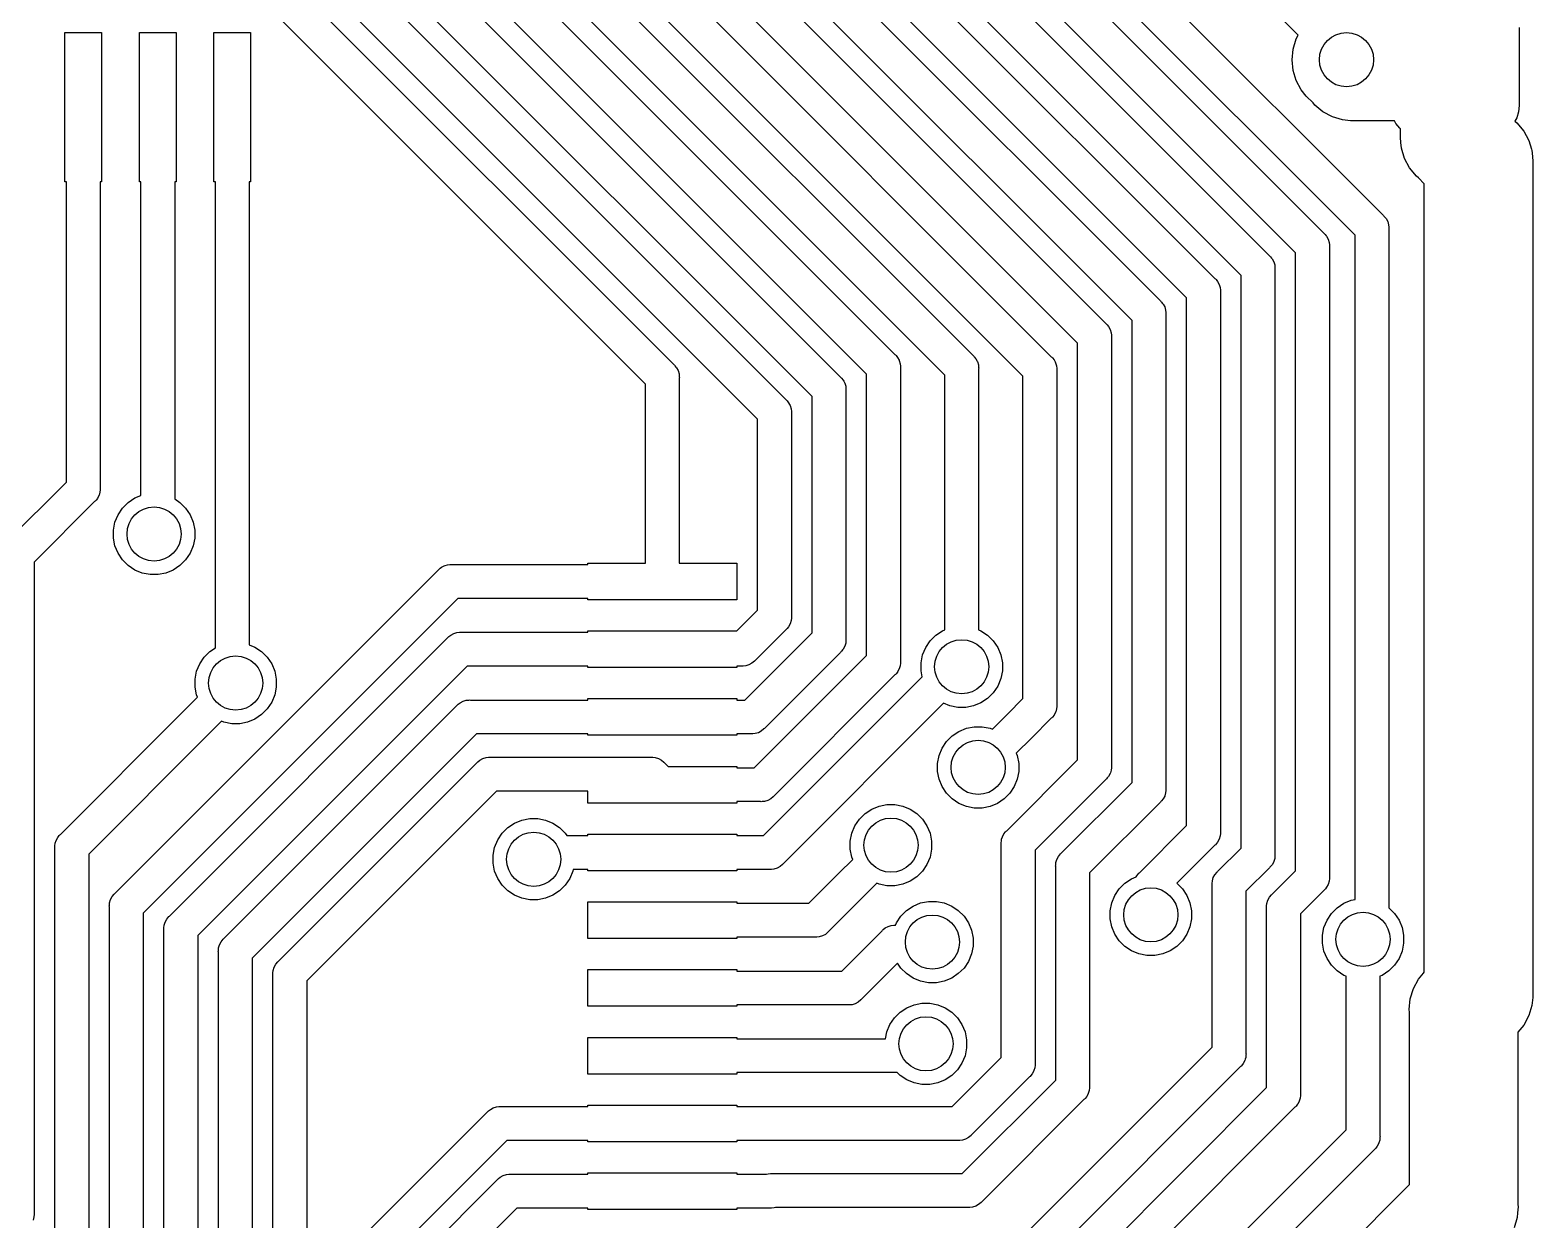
# Model space of a CAD drawing. Extents: x 3.61 to 7.55, y -5.8 to -3.38.
# Drawn here: x 6.0426 to 6.4794, y -4.4512 to -4.1056 of the extents above; entities that cross this region are included whole.
import ezdxf

# ---------------------------------------------------------------- set-up
doc = ezdxf.new("R2010")
doc.units = 0
doc.header["$MEASUREMENT"] = 0
doc.layers.add('BLACK', color=7, linetype='CONTINUOUS')

msp = doc.modelspace()

# ---------------------------------------------------------------- linework, layer by layer
at = {"layer": 'BLACK', "linetype": 'CONTINUOUS'}
for p, q in [((6.41114, -4.10707), (6.09807, -3.794)), ((5.91142, -3.81727), (6.29395, -4.1998)), ((5.93307, -3.81652), (6.31668, -4.20013)), ((5.95472, -3.81577), (6.33941, -4.20045)), ((5.89103, -3.81929), (6.27811, -4.20636)), ((6.33118, -4.20614), (5.94649, -3.82146)), ((5.87519, -3.82585), (6.26226, -4.21293)), ((6.26987, -4.21205), (5.8828, -3.82498)), ((6.28572, -4.20549), (5.90319, -3.82296)), ((6.30845, -4.20582), (5.92484, -3.82221)), ((5.85855, -3.83162), (6.22969, -4.20276)), ((6.25403, -4.21861), (5.86696, -3.83154)), ((6.22146, -4.20844), (5.85032, -3.83731)), ((6.30413, -4.02767), (6.43591, -4.15944)), ((6.28829, -4.03423), (6.41863, -4.16457)), ((6.42768, -4.16513), (6.2959, -4.03336)), ((6.4104, -4.17026), (6.28006, -4.03992)), ((6.27245, -4.04079), (6.40278, -4.17113)), ((6.2566, -4.04735), (6.38694, -4.17769)), ((6.39455, -4.17682), (6.26422, -4.04648)), ((6.37871, -4.18338), (6.24837, -4.05304)), ((6.22049, -4.05605), (6.35526, -4.19082)), ((6.24076, -4.05392), (6.3711, -4.18425)), ((6.34703, -4.1965), (6.20996, -4.05944)), ((6.36287, -4.18994), (6.23253, -4.05961)), ((6.47539, -4.10482), (6.47539, -4.12746)), ((6.05276, -4.14961), (6.05276, -4.1063)), ((6.05276, -4.1063), (6.06339, -4.1063)), ((6.06339, -4.1063), (6.06339, -4.14961)), ((6.07441, -4.14961), (6.07441, -4.1063)), ((6.07441, -4.1063), (6.08504, -4.1063)), ((6.08504, -4.1063), (6.08504, -4.14961)), ((6.09606, -4.14961), (6.09606, -4.1063)), ((6.09606, -4.1063), (6.10669, -4.1063)), ((6.10669, -4.1063), (6.10669, -4.14961)), ((6.40968, -4.11109), (6.41058, -4.10812)), ((6.41058, -4.10812), (6.41114, -4.10707)), ((6.40937, -4.11417), (6.40968, -4.11109)), ((6.40968, -4.11726), (6.40937, -4.11417)), ((6.41058, -4.12023), (6.40968, -4.11726)), ((6.41204, -4.12296), (6.41058, -4.12023)), ((6.41351, -4.12476), (6.41204, -4.12296)), ((6.41548, -4.12673), (6.41351, -4.12476)), ((6.41598, -4.12733), (6.41548, -4.12673)), ((6.41837, -4.1293), (6.41598, -4.12733)), ((6.47539, -4.12746), (6.47521, -4.12928)), ((6.42111, -4.13076), (6.41837, -4.1293)), ((6.42408, -4.13166), (6.42111, -4.13076)), ((6.42639, -4.13189), (6.42408, -4.13166)), ((6.42717, -4.13197), (6.42639, -4.13189)), ((6.42639, -4.13189), (6.42639, -4.13189)), ((6.42794, -4.13189), (6.42717, -4.13197)), ((6.43916, -4.13189), (6.42794, -4.13189)), ((6.43957, -4.13266), (6.43916, -4.13189)), ((6.47468, -4.13104), (6.47416, -4.13201)), ((6.47521, -4.12928), (6.47468, -4.13104)), ((6.44073, -4.13407), (6.43957, -4.13266)), ((6.44094, -4.13425), (6.44073, -4.13407)), ((6.44087, -4.13681), (6.44094, -4.13604)), ((6.44094, -4.13604), (6.44094, -4.13425)), ((6.47416, -4.13201), (6.47475, -4.13249)), ((6.47475, -4.13249), (6.47672, -4.13489)), ((6.47672, -4.13489), (6.47742, -4.1362)), ((6.47742, -4.1362), (6.47818, -4.13762)), ((6.44101, -4.13823), (6.44087, -4.13681)), ((6.44117, -4.1399), (6.44101, -4.13823)), ((6.44207, -4.14287), (6.44117, -4.1399)), ((6.47818, -4.13762), (6.47895, -4.14017)), ((6.47895, -4.14017), (6.47908, -4.14059)), ((6.47908, -4.14059), (6.47914, -4.1412)), ((6.44354, -4.1456), (6.44207, -4.14287)), ((6.47914, -4.1412), (6.47939, -4.14368)), ((6.47939, -4.14368), (6.47931, -4.14445)), ((6.47931, -4.14445), (6.47931, -4.38506)), ((6.4455, -4.148), (6.44354, -4.1456)), ((6.4461, -4.14849), (6.4455, -4.148)), ((6.44781, -4.1502), (6.4461, -4.14849)), ((6.05315, -4.14961), (6.05276, -4.14961)), ((6.05315, -4.23686), (6.05315, -4.14961)), ((6.06339, -4.14961), (6.06299, -4.14961)), ((6.06299, -4.14961), (6.06299, -4.23866)), ((6.0748, -4.14961), (6.07441, -4.14961)), ((6.0748, -4.24078), (6.0748, -4.14961)), ((6.08504, -4.14961), (6.08465, -4.14961)), ((6.08465, -4.14961), (6.08465, -4.24177)), ((6.09646, -4.14961), (6.09606, -4.14961)), ((6.09646, -4.28502), (6.09646, -4.14961)), ((6.10669, -4.14961), (6.1063, -4.14961)), ((6.1063, -4.14961), (6.1063, -4.28412)), ((6.44781, -4.37926), (6.44781, -4.1502)), ((6.43591, -4.15944), (6.43609, -4.15959)), ((6.43609, -4.15959), (6.43625, -4.15978)), ((6.43625, -4.15978), (6.43625, -4.15978)), ((6.43625, -4.15978), (6.43651, -4.1601)), ((6.43651, -4.1601), (6.43671, -4.16034)), ((6.43671, -4.16034), (6.43717, -4.1612)), ((6.43717, -4.1612), (6.43745, -4.16213)), ((6.43745, -4.16213), (6.43752, -4.16285)), ((6.41863, -4.16457), (6.41882, -4.16472)), ((6.41882, -4.16472), (6.41897, -4.16491)), ((6.41897, -4.16491), (6.41897, -4.16491)), ((6.41897, -4.16491), (6.41932, -4.16533)), ((6.41932, -4.16533), (6.41943, -4.16547)), ((6.41943, -4.16547), (6.41989, -4.16632)), ((6.41989, -4.16632), (6.42017, -4.16725)), ((6.42768, -4.35814), (6.42768, -4.16513)), ((6.43752, -4.16285), (6.43752, -4.16285)), ((6.43752, -4.16285), (6.43754, -4.16309)), ((6.43754, -4.16309), (6.43752, -4.16333)), ((6.43752, -4.16333), (6.43752, -4.36054)), ((6.40278, -4.17113), (6.40297, -4.17128)), ((6.40297, -4.17128), (6.40313, -4.17147)), ((6.4104, -4.34982), (6.4104, -4.17026)), ((6.42017, -4.16725), (6.42024, -4.16798)), ((6.42024, -4.16798), (6.42024, -4.16798)), ((6.42024, -4.16798), (6.42026, -4.16822)), ((6.42026, -4.16822), (6.42024, -4.16846)), ((6.42024, -4.16846), (6.42024, -4.35162)), ((6.40313, -4.17147), (6.40313, -4.17147)), ((6.40313, -4.17147), (6.40345, -4.17187)), ((6.40345, -4.17187), (6.40359, -4.17203)), ((6.40359, -4.17203), (6.40404, -4.17289)), ((6.40404, -4.17289), (6.40433, -4.17381)), ((6.40433, -4.17381), (6.4044, -4.17454)), ((6.4044, -4.17454), (6.4044, -4.17454)), ((6.4044, -4.17454), (6.40442, -4.17478)), ((6.40442, -4.17478), (6.4044, -4.17502)), ((6.4044, -4.17502), (6.4044, -4.34506)), ((6.38694, -4.17769), (6.38713, -4.17784)), ((6.38713, -4.17784), (6.38728, -4.17803)), ((6.38728, -4.17803), (6.38728, -4.17803)), ((6.38728, -4.17803), (6.38748, -4.17828)), ((6.38748, -4.17828), (6.38774, -4.17859)), ((6.38774, -4.17859), (6.3882, -4.17945)), ((6.3882, -4.17945), (6.38848, -4.18038)), ((6.39455, -4.34326), (6.39455, -4.17682)), ((6.3711, -4.18425), (6.37129, -4.18441)), ((6.37871, -4.3367), (6.37871, -4.18338)), ((6.38848, -4.18038), (6.38855, -4.1811)), ((6.38855, -4.1811), (6.38855, -4.1811)), ((6.38855, -4.1811), (6.38858, -4.18134)), ((6.38858, -4.18134), (6.38855, -4.18158)), ((6.38855, -4.18158), (6.38855, -4.3385)), ((6.37129, -4.18441), (6.37144, -4.18459)), ((6.37144, -4.18459), (6.37144, -4.18459)), ((6.37144, -4.18459), (6.37166, -4.18487)), ((6.37166, -4.18487), (6.3719, -4.18516)), ((6.3719, -4.18516), (6.37236, -4.18601)), ((6.37236, -4.18601), (6.37264, -4.18694)), ((6.37264, -4.18694), (6.37271, -4.18766)), ((6.37271, -4.18766), (6.37271, -4.18766)), ((6.37271, -4.18766), (6.37273, -4.1879)), ((6.37273, -4.1879), (6.37271, -4.18815)), ((6.37271, -4.18815), (6.37271, -4.32596)), ((6.35526, -4.19082), (6.35544, -4.19097)), ((6.35544, -4.19097), (6.3556, -4.19116)), ((6.3556, -4.19116), (6.35606, -4.19172)), ((6.35606, -4.19172), (6.3565, -4.19254)), ((6.3565, -4.19254), (6.35652, -4.19257)), ((6.35652, -4.19257), (6.3568, -4.1935)), ((6.36287, -4.32416), (6.36287, -4.18994)), ((6.34703, -4.3176), (6.34703, -4.1965)), ((6.3568, -4.1935), (6.35687, -4.19422)), ((6.35687, -4.19422), (6.35687, -4.19423)), ((6.35687, -4.19423), (6.35689, -4.19447)), ((6.35689, -4.19447), (6.35687, -4.19471)), ((6.35687, -4.19471), (6.35687, -4.31939)), ((6.29395, -4.1998), (6.29414, -4.19995)), ((6.29414, -4.19995), (6.29429, -4.20014)), ((6.29429, -4.20014), (6.29429, -4.20014)), ((6.29429, -4.20014), (6.29475, -4.2007)), ((6.29475, -4.2007), (6.29515, -4.20145)), ((6.29515, -4.20145), (6.29521, -4.20156)), ((6.29521, -4.20156), (6.29549, -4.20249)), ((6.31668, -4.20013), (6.31687, -4.20028)), ((6.31687, -4.20028), (6.31702, -4.20047)), ((6.31702, -4.20047), (6.31748, -4.20103)), ((6.31748, -4.20103), (6.31789, -4.20178)), ((6.31789, -4.20178), (6.31794, -4.20189)), ((6.33941, -4.20045), (6.3396, -4.20061)), ((6.3396, -4.20061), (6.33975, -4.2008)), ((6.33975, -4.2008), (6.34022, -4.20136)), ((6.34022, -4.20136), (6.34051, -4.20192)), ((6.22969, -4.20276), (6.22987, -4.20291)), ((6.22987, -4.20291), (6.23003, -4.2031)), ((6.23003, -4.2031), (6.23003, -4.2031)), ((6.23003, -4.2031), (6.23032, -4.20345)), ((6.23032, -4.20345), (6.23049, -4.20366)), ((6.23049, -4.20366), (6.23095, -4.20451)), ((6.23095, -4.20451), (6.23123, -4.20544)), ((6.23123, -4.20544), (6.2313, -4.20616)), ((6.2313, -4.20616), (6.2313, -4.20617)), ((6.2313, -4.20617), (6.23132, -4.20641)), ((6.28572, -4.28723), (6.28572, -4.20549)), ((6.29549, -4.20249), (6.29556, -4.20321)), ((6.29556, -4.20321), (6.29556, -4.20321)), ((6.29556, -4.20321), (6.29558, -4.20345)), ((6.29558, -4.20345), (6.29556, -4.20369)), ((6.29556, -4.20369), (6.29556, -4.28903)), ((6.30845, -4.2736), (6.30845, -4.20582)), ((6.31794, -4.20189), (6.31822, -4.20281)), ((6.31822, -4.20281), (6.31829, -4.20354)), ((6.31829, -4.20354), (6.31829, -4.20354)), ((6.31829, -4.20354), (6.31832, -4.20378)), ((6.31832, -4.20378), (6.31829, -4.20402)), ((6.31829, -4.20402), (6.31829, -4.2798)), ((6.33118, -4.2998), (6.33118, -4.20614)), ((6.34051, -4.20192), (6.34067, -4.20221)), ((6.34067, -4.20221), (6.34095, -4.20314)), ((6.34095, -4.20314), (6.34103, -4.20386)), ((6.34103, -4.20386), (6.34103, -4.20386)), ((6.34103, -4.20386), (6.34105, -4.20411)), ((6.34105, -4.20411), (6.34103, -4.20435)), ((6.34103, -4.20435), (6.34103, -4.30159)), ((6.22146, -4.26043), (6.22146, -4.20844)), ((6.23132, -4.20641), (6.2313, -4.20665)), ((6.2313, -4.20665), (6.2313, -4.26043)), ((6.27811, -4.20636), (6.27829, -4.20652)), ((6.27829, -4.20652), (6.27845, -4.2067)), ((6.27845, -4.2067), (6.27845, -4.2067)), ((6.27845, -4.2067), (6.27891, -4.20727)), ((6.27891, -4.20727), (6.27907, -4.20756)), ((6.27907, -4.20756), (6.27936, -4.20812)), ((6.27936, -4.20812), (6.27965, -4.20905)), ((6.27965, -4.20905), (6.27972, -4.20977)), ((6.27972, -4.20977), (6.27972, -4.20977)), ((6.27972, -4.20977), (6.27974, -4.21001)), ((6.27974, -4.21001), (6.27972, -4.21025)), ((6.27972, -4.21025), (6.27972, -4.28246)), ((6.26226, -4.21293), (6.26245, -4.21308)), ((6.26245, -4.21308), (6.2626, -4.21327)), ((6.2626, -4.21327), (6.2626, -4.21327)), ((6.2626, -4.21327), (6.26306, -4.21383)), ((6.26306, -4.21383), (6.26335, -4.21436)), ((6.26335, -4.21436), (6.26352, -4.21468)), ((6.26352, -4.21468), (6.2638, -4.21561)), ((6.26987, -4.28067), (6.26987, -4.21205)), ((6.25403, -4.2741), (6.25403, -4.21861)), ((6.2638, -4.21561), (6.26387, -4.21633)), ((6.26387, -4.21633), (6.26387, -4.21633)), ((6.26387, -4.21633), (6.2639, -4.21658)), ((6.2639, -4.21658), (6.26387, -4.21682)), ((6.26387, -4.21682), (6.26387, -4.2759)), ((6.03559, -4.25442), (6.05315, -4.23686)), ((6.06264, -4.24079), (6.06218, -4.24165)), ((6.06268, -4.24065), (6.06264, -4.24079)), ((6.06292, -4.23986), (6.06268, -4.24065)), ((6.06299, -4.23914), (6.06292, -4.23986)), ((6.06299, -4.23866), (6.06302, -4.2389)), ((6.06302, -4.2389), (6.06299, -4.23914)), ((6.06299, -4.23914), (6.06299, -4.23914)), ((6.07305, -4.2415), (6.0748, -4.24078)), ((6.06138, -4.24255), (6.04382, -4.26011)), ((6.06157, -4.2424), (6.06138, -4.24255)), ((6.06181, -4.2421), (6.06157, -4.2424)), ((6.06218, -4.24165), (6.06181, -4.2421)), ((6.06818, -4.24637), (6.06947, -4.24444)), ((6.06947, -4.24444), (6.07112, -4.24279)), ((6.07112, -4.24279), (6.07305, -4.2415)), ((6.08465, -4.24177), (6.08617, -4.24279)), ((6.08617, -4.24279), (6.08782, -4.24444)), ((6.08782, -4.24444), (6.08911, -4.24637)), ((6.06683, -4.25081), (6.06729, -4.24852)), ((6.06729, -4.24852), (6.06818, -4.24637)), ((6.08911, -4.24637), (6.09, -4.24852)), ((6.09, -4.24852), (6.09046, -4.25081)), ((6.06683, -4.25313), (6.06683, -4.25081)), ((6.06729, -4.25541), (6.06683, -4.25313)), ((6.09046, -4.25313), (6.09, -4.25541)), ((6.09046, -4.25081), (6.09046, -4.25313)), ((6.06818, -4.25756), (6.06729, -4.25541)), ((6.06947, -4.2595), (6.06818, -4.25756)), ((6.08911, -4.25756), (6.08782, -4.2595)), ((6.09, -4.25541), (6.08911, -4.25756)), ((6.04382, -4.26011), (6.04382, -4.44919)), ((6.06727, -4.3564), (6.16124, -4.26244)), ((6.07112, -4.26114), (6.06947, -4.2595)), ((6.07305, -4.26244), (6.07112, -4.26114)), ((6.0752, -4.26333), (6.07305, -4.26244)), ((6.08424, -4.26244), (6.08209, -4.26333)), ((6.08617, -4.26114), (6.08424, -4.26244)), ((6.08782, -4.2595), (6.08617, -4.26114)), ((6.16124, -4.26244), (6.16139, -4.26225)), ((6.16139, -4.26225), (6.16183, -4.26189)), ((6.16183, -4.26189), (6.16214, -4.26164)), ((6.16214, -4.26164), (6.163, -4.26118)), ((6.163, -4.26118), (6.16321, -4.26111)), ((6.16321, -4.26111), (6.16392, -4.2609)), ((6.16392, -4.2609), (6.16465, -4.26083)), ((6.16465, -4.26083), (6.16489, -4.2608)), ((6.16465, -4.26083), (6.16465, -4.26083)), ((6.16489, -4.2608), (6.16513, -4.26083)), ((6.16513, -4.26083), (6.20472, -4.26083)), ((6.20472, -4.26083), (6.20472, -4.26043)), ((6.20472, -4.26043), (6.22146, -4.26043)), ((6.2313, -4.26043), (6.24803, -4.26043)), ((6.24803, -4.26043), (6.24803, -4.27106)), ((6.07748, -4.26378), (6.0752, -4.26333)), ((6.07981, -4.26378), (6.07748, -4.26378)), ((6.08209, -4.26333), (6.07981, -4.26378)), ((6.16693, -4.27067), (6.0755, -4.36209)), ((6.20472, -4.27067), (6.16693, -4.27067)), ((6.20472, -4.27106), (6.20472, -4.27067)), ((6.24803, -4.27106), (6.20472, -4.27106)), ((6.24802, -4.28012), (6.25403, -4.2741)), ((6.26387, -4.2759), (6.2639, -4.27614)), ((6.30845, -4.2798), (6.30845, -4.2736)), ((6.30845, -4.2736), (6.30845, -4.2736)), ((6.16737, -4.28051), (6.16761, -4.28049)), ((6.16761, -4.28049), (6.16785, -4.28051)), ((6.20472, -4.28051), (6.20472, -4.28012)), ((6.20472, -4.28012), (6.24802, -4.28012)), ((6.26226, -4.27979), (6.25331, -4.28874)), ((6.26245, -4.27964), (6.26226, -4.27979)), ((6.2626, -4.27945), (6.26245, -4.27964)), ((6.26306, -4.27889), (6.2626, -4.27945)), ((6.2626, -4.27945), (6.2626, -4.27945)), ((6.26352, -4.27804), (6.26306, -4.27889)), ((6.26306, -4.27889), (6.26306, -4.27889)), ((6.2638, -4.27711), (6.26352, -4.27804)), ((6.26387, -4.27638), (6.2638, -4.27711)), ((6.2639, -4.27614), (6.26387, -4.27638)), ((6.26387, -4.27638), (6.26387, -4.27638)), ((6.30584, -4.28137), (6.30778, -4.28008)), ((6.30778, -4.28008), (6.30845, -4.2798)), ((6.31829, -4.2798), (6.31897, -4.28008)), ((6.31897, -4.28008), (6.3209, -4.28137)), ((6.08312, -4.36297), (6.16396, -4.28212)), ((6.1063, -4.28412), (6.10796, -4.28481)), ((6.10796, -4.28481), (6.10989, -4.2861)), ((6.16396, -4.28212), (6.16411, -4.28194)), ((6.16411, -4.28194), (6.16435, -4.28174)), ((6.16435, -4.28174), (6.16486, -4.28132)), ((6.16486, -4.28132), (6.16572, -4.28086)), ((6.16572, -4.28086), (6.16664, -4.28058)), ((6.16664, -4.28058), (6.16737, -4.28051)), ((6.16737, -4.28051), (6.16737, -4.28051)), ((6.16785, -4.28051), (6.20472, -4.28051)), ((6.25034, -4.3002), (6.26987, -4.28067)), ((6.27936, -4.2846), (6.27891, -4.28545)), ((6.27965, -4.28367), (6.27936, -4.2846)), ((6.27972, -4.28295), (6.27965, -4.28367)), ((6.27972, -4.28246), (6.27974, -4.28271)), ((6.27974, -4.28271), (6.27972, -4.28295)), ((6.27972, -4.28295), (6.27972, -4.28295)), ((6.3029, -4.28495), (6.3042, -4.28302)), ((6.3042, -4.28302), (6.30584, -4.28137)), ((6.3209, -4.28137), (6.32255, -4.28302)), ((6.32255, -4.28302), (6.32384, -4.28495)), ((6.0919, -4.28968), (6.09319, -4.28775)), ((6.09319, -4.28775), (6.09483, -4.2861)), ((6.09483, -4.2861), (6.09646, -4.28502)), ((6.10989, -4.2861), (6.11154, -4.28775)), ((6.11154, -4.28775), (6.11283, -4.28968)), ((6.25316, -4.28893), (6.25241, -4.28954)), ((6.25306, -4.31988), (6.28572, -4.28723)), ((6.25331, -4.28874), (6.25316, -4.28893)), ((6.27811, -4.28636), (6.25603, -4.30843)), ((6.27829, -4.2862), (6.27811, -4.28636)), ((6.27845, -4.28601), (6.27829, -4.2862)), ((6.27883, -4.28555), (6.27845, -4.28601)), ((6.27845, -4.28601), (6.27845, -4.28601)), ((6.27891, -4.28545), (6.27883, -4.28555)), ((6.29556, -4.28903), (6.29558, -4.28927)), ((6.30156, -4.28938), (6.30201, -4.2871)), ((6.30201, -4.2871), (6.3029, -4.28495)), ((6.32384, -4.28495), (6.32473, -4.2871)), ((6.32473, -4.2871), (6.32518, -4.28938)), ((6.09055, -4.29411), (6.091, -4.29183)), ((6.091, -4.29183), (6.0919, -4.28968)), ((6.16965, -4.29035), (6.09135, -4.36866)), ((6.11283, -4.28968), (6.11372, -4.29183)), ((6.11372, -4.29183), (6.11417, -4.29411)), ((6.20472, -4.29035), (6.16965, -4.29035)), ((6.20472, -4.29075), (6.20472, -4.29035)), ((6.24803, -4.29075), (6.20472, -4.29075)), ((6.24942, -4.29035), (6.24803, -4.29035)), ((6.24803, -4.29035), (6.24803, -4.29075)), ((6.24966, -4.29038), (6.24942, -4.29035)), ((6.2499, -4.29035), (6.24966, -4.29038)), ((6.25063, -4.29028), (6.2499, -4.29035)), ((6.2499, -4.29035), (6.2499, -4.29035)), ((6.25155, -4.29), (6.25063, -4.29028)), ((6.25241, -4.28954), (6.25155, -4.29)), ((6.25578, -4.33957), (6.30191, -4.29345)), ((6.29395, -4.29292), (6.25875, -4.32811)), ((6.29414, -4.29276), (6.29395, -4.29292)), ((6.29429, -4.29258), (6.29414, -4.29276)), ((6.29469, -4.29209), (6.29429, -4.29258)), ((6.29429, -4.29258), (6.29429, -4.29258)), ((6.29475, -4.29201), (6.29469, -4.29209)), ((6.29521, -4.29116), (6.29475, -4.29201)), ((6.29549, -4.29023), (6.29521, -4.29116)), ((6.29556, -4.28951), (6.29549, -4.29023)), ((6.29558, -4.28927), (6.29556, -4.28951)), ((6.29556, -4.28951), (6.29556, -4.28951)), ((6.30156, -4.29171), (6.30156, -4.28938)), ((6.30191, -4.29345), (6.30156, -4.29171)), ((6.32518, -4.29171), (6.32473, -4.29399)), ((6.32518, -4.28938), (6.32518, -4.29171)), ((6.09055, -4.29644), (6.09055, -4.29411)), ((6.091, -4.29872), (6.09055, -4.29644)), ((6.11417, -4.29644), (6.11372, -4.29872)), ((6.11417, -4.29411), (6.11417, -4.29644)), ((6.32384, -4.29614), (6.32255, -4.29807)), ((6.32473, -4.29399), (6.32384, -4.29614)), ((6.08724, -4.30344), (6.09128, -4.29939)), ((6.09128, -4.29939), (6.091, -4.29872)), ((6.09896, -4.36953), (6.16668, -4.30181)), ((6.11283, -4.30087), (6.11154, -4.3028)), ((6.11372, -4.29872), (6.11283, -4.30087)), ((6.16668, -4.30181), (6.16683, -4.30162)), ((6.16683, -4.30162), (6.16704, -4.30145)), ((6.16704, -4.30145), (6.16758, -4.30101)), ((6.16758, -4.30101), (6.16844, -4.30055)), ((6.16844, -4.30055), (6.16936, -4.30027)), ((6.16936, -4.30027), (6.17009, -4.3002)), ((6.17009, -4.3002), (6.17033, -4.30017)), ((6.17009, -4.3002), (6.17009, -4.3002)), ((6.17033, -4.30017), (6.17057, -4.3002)), ((6.17057, -4.3002), (6.20472, -4.3002)), ((6.20472, -4.3002), (6.20472, -4.2998)), ((6.20472, -4.2998), (6.24803, -4.2998)), ((6.24803, -4.2998), (6.24803, -4.3002)), ((6.24803, -4.3002), (6.25034, -4.3002)), ((6.30812, -4.30115), (6.26147, -4.3478)), ((6.30993, -4.3019), (6.30812, -4.30115)), ((6.31221, -4.30236), (6.30993, -4.3019)), ((6.31682, -4.3019), (6.31453, -4.30236)), ((6.31897, -4.30101), (6.31682, -4.3019)), ((6.3209, -4.29972), (6.31897, -4.30101)), ((6.32255, -4.29807), (6.3209, -4.29972)), ((6.32666, -4.30431), (6.33118, -4.2998)), ((6.34103, -4.30208), (6.34095, -4.3028)), ((6.34103, -4.30159), (6.34105, -4.30184)), ((6.34105, -4.30184), (6.34103, -4.30208)), ((6.34103, -4.30208), (6.34103, -4.30208)), ((6.05143, -4.33925), (6.08724, -4.30344)), ((6.08724, -4.30344), (6.08724, -4.30344)), ((6.09824, -4.30635), (6.0942, -4.3104)), ((6.09892, -4.30663), (6.09824, -4.30635)), ((6.1012, -4.30709), (6.09892, -4.30663)), ((6.10581, -4.30663), (6.10353, -4.30709)), ((6.10796, -4.30574), (6.10581, -4.30663)), ((6.10989, -4.30445), (6.10796, -4.30574)), ((6.11154, -4.3028), (6.10989, -4.30445)), ((6.31453, -4.30236), (6.31221, -4.30236)), ((6.32228, -4.3087), (6.32666, -4.30432)), ((6.32666, -4.30432), (6.32666, -4.30431)), ((6.33941, -4.30549), (6.33362, -4.31127)), ((6.3396, -4.30533), (6.33941, -4.30549)), ((6.33975, -4.30514), (6.3396, -4.30533)), ((6.34022, -4.30458), (6.33975, -4.30514)), ((6.34067, -4.30373), (6.34022, -4.30458)), ((6.34071, -4.30359), (6.34067, -4.30373)), ((6.34095, -4.3028), (6.34071, -4.30359)), ((6.0942, -4.3104), (6.05966, -4.34494)), ((6.0942, -4.3104), (6.0942, -4.3104)), ((6.10353, -4.30709), (6.1012, -4.30709)), ((6.17237, -4.31004), (6.10719, -4.37522)), ((6.20472, -4.31004), (6.17237, -4.31004)), ((6.20472, -4.31043), (6.20472, -4.31004)), ((6.24803, -4.31043), (6.20472, -4.31043)), ((6.25214, -4.31004), (6.24803, -4.31004)), ((6.24803, -4.31004), (6.24803, -4.31043)), ((6.25238, -4.31006), (6.25214, -4.31004)), ((6.25262, -4.31004), (6.25238, -4.31006)), ((6.25335, -4.30997), (6.25262, -4.31004)), ((6.25262, -4.31004), (6.25262, -4.31004)), ((6.25428, -4.30969), (6.25335, -4.30997)), ((6.25513, -4.30923), (6.25428, -4.30969)), ((6.25588, -4.30861), (6.25513, -4.30923)), ((6.25603, -4.30843), (6.25588, -4.30861)), ((6.30899, -4.31225), (6.31063, -4.3106)), ((6.31063, -4.3106), (6.31257, -4.30931)), ((6.31257, -4.30931), (6.31472, -4.30842)), ((6.31472, -4.30842), (6.317, -4.30797)), ((6.317, -4.30797), (6.31933, -4.30797)), ((6.31933, -4.30797), (6.32161, -4.30842)), ((6.32161, -4.30842), (6.32228, -4.3087)), ((6.3068, -4.31633), (6.3077, -4.31418)), ((6.3077, -4.31418), (6.30899, -4.31225)), ((6.33362, -4.31127), (6.32924, -4.31566)), ((6.33362, -4.31127), (6.33362, -4.31127)), ((6.1148, -4.37609), (6.17245, -4.31845)), ((6.17245, -4.31845), (6.1726, -4.31826)), ((6.1726, -4.31826), (6.17279, -4.31811)), ((6.17279, -4.31811), (6.17335, -4.31764)), ((6.17279, -4.31811), (6.17279, -4.31811)), ((6.17335, -4.31764), (6.1742, -4.31719)), ((6.1742, -4.31719), (6.17513, -4.31691)), ((6.17513, -4.31691), (6.17585, -4.31683)), ((6.17585, -4.31683), (6.17586, -4.31683)), ((6.17586, -4.31683), (6.1761, -4.31681)), ((6.1761, -4.31681), (6.17634, -4.31683)), ((6.17634, -4.31683), (6.22309, -4.31683)), ((6.22309, -4.31683), (6.22333, -4.31681)), ((6.22333, -4.31681), (6.22357, -4.31683)), ((6.22357, -4.31683), (6.22357, -4.31683)), ((6.22357, -4.31683), (6.2243, -4.31691)), ((6.2243, -4.31691), (6.22522, -4.31719)), ((6.22522, -4.31719), (6.22608, -4.31764)), ((6.22608, -4.31764), (6.22683, -4.31826)), ((6.22683, -4.31826), (6.22698, -4.31845)), ((6.22698, -4.31845), (6.22802, -4.31949)), ((6.22802, -4.31949), (6.24803, -4.31949)), ((6.24803, -4.31949), (6.24803, -4.31988)), ((6.30635, -4.31861), (6.3068, -4.31633)), ((6.30635, -4.32094), (6.30635, -4.31861)), ((6.32645, -4.33817), (6.34703, -4.3176)), ((6.32924, -4.31566), (6.32952, -4.31633)), ((6.32952, -4.31633), (6.32997, -4.31861)), ((6.32997, -4.31861), (6.32997, -4.32094)), ((6.35687, -4.31939), (6.35689, -4.31964)), ((6.35689, -4.31964), (6.35687, -4.31988)), ((6.24803, -4.31988), (6.25306, -4.31988)), ((6.3068, -4.32322), (6.30635, -4.32094)), ((6.3077, -4.32537), (6.3068, -4.32322)), ((6.32952, -4.32322), (6.32863, -4.32537)), ((6.32997, -4.32094), (6.32952, -4.32322)), ((6.35526, -4.32329), (6.33468, -4.34386)), ((6.34229, -4.34473), (6.36287, -4.32416)), ((6.35544, -4.32313), (6.35526, -4.32329)), ((6.35567, -4.32285), (6.35544, -4.32313)), ((6.35606, -4.32238), (6.35567, -4.32285)), ((6.35652, -4.32153), (6.35606, -4.32238)), ((6.35658, -4.32133), (6.35652, -4.32153)), ((6.3568, -4.3206), (6.35658, -4.32133)), ((6.35687, -4.31988), (6.3568, -4.3206)), ((6.35687, -4.31988), (6.35687, -4.31988)), ((6.17813, -4.32668), (6.12303, -4.38178)), ((6.20472, -4.32668), (6.17813, -4.32668)), ((6.20472, -4.33012), (6.20472, -4.32668)), ((6.2586, -4.3283), (6.25785, -4.32891)), ((6.25875, -4.32811), (6.2586, -4.3283)), ((6.30899, -4.32731), (6.3077, -4.32537)), ((6.31063, -4.32895), (6.30899, -4.32731)), ((6.32734, -4.32731), (6.32569, -4.32895)), ((6.32863, -4.32537), (6.32734, -4.32731)), ((6.37236, -4.32809), (6.3719, -4.32895)), ((6.37238, -4.32802), (6.37236, -4.32809)), ((6.37264, -4.32716), (6.37238, -4.32802)), ((6.37271, -4.32644), (6.37264, -4.32716)), ((6.37271, -4.32596), (6.37273, -4.3262)), ((6.37273, -4.3262), (6.37271, -4.32644)), ((6.37271, -4.32644), (6.37271, -4.32644)), ((6.24803, -4.33012), (6.20472, -4.33012)), ((6.25486, -4.32972), (6.24803, -4.32972)), ((6.24803, -4.32972), (6.24803, -4.33012)), ((6.2551, -4.32975), (6.25486, -4.32972)), ((6.25534, -4.32972), (6.2551, -4.32975)), ((6.25607, -4.32965), (6.25534, -4.32972)), ((6.25534, -4.32972), (6.25534, -4.32972)), ((6.257, -4.32937), (6.25607, -4.32965)), ((6.25785, -4.32891), (6.257, -4.32937)), ((6.28529, -4.3332), (6.28722, -4.33191)), ((6.28722, -4.33191), (6.28937, -4.33102)), ((6.28937, -4.33102), (6.29165, -4.33056)), ((6.29165, -4.33056), (6.29398, -4.33056)), ((6.29398, -4.33056), (6.29626, -4.33102)), ((6.29626, -4.33102), (6.29841, -4.33191)), ((6.29841, -4.33191), (6.30034, -4.3332)), ((6.31257, -4.33024), (6.31063, -4.32895)), ((6.31472, -4.33113), (6.31257, -4.33024)), ((6.317, -4.33159), (6.31472, -4.33113)), ((6.31933, -4.33159), (6.317, -4.33159)), ((6.32161, -4.33113), (6.31933, -4.33159)), ((6.32376, -4.33024), (6.32161, -4.33113)), ((6.32569, -4.32895), (6.32376, -4.33024)), ((6.3711, -4.32985), (6.35052, -4.35042)), ((6.37129, -4.32969), (6.3711, -4.32985)), ((6.37145, -4.32949), (6.37129, -4.32969)), ((6.3719, -4.32895), (6.37145, -4.32949)), ((6.18145, -4.33728), (6.18338, -4.33599)), ((6.18338, -4.33599), (6.18553, -4.3351)), ((6.18553, -4.3351), (6.18781, -4.33465)), ((6.18781, -4.33465), (6.19014, -4.33465)), ((6.19014, -4.33465), (6.19242, -4.3351)), ((6.19242, -4.3351), (6.19457, -4.33599)), ((6.19457, -4.33599), (6.19651, -4.33728)), ((6.28146, -4.33893), (6.28235, -4.33678)), ((6.28235, -4.33678), (6.28364, -4.33484)), ((6.28364, -4.33484), (6.28529, -4.3332)), ((6.30034, -4.3332), (6.30199, -4.33484)), ((6.30199, -4.33484), (6.30328, -4.33678)), ((6.30328, -4.33678), (6.30417, -4.33893)), ((6.36503, -4.35038), (6.37871, -4.3367)), ((6.04994, -4.34176), (6.05017, -4.34101)), ((6.05017, -4.34101), (6.05063, -4.34015)), ((6.05063, -4.34015), (6.05109, -4.33959)), ((6.05109, -4.33959), (6.05124, -4.3394)), ((6.05109, -4.33959), (6.05109, -4.33959)), ((6.05124, -4.3394), (6.05143, -4.33925)), ((6.17762, -4.34301), (6.17851, -4.34086)), ((6.17851, -4.34086), (6.1798, -4.33893)), ((6.1798, -4.33893), (6.18145, -4.33728)), ((6.19651, -4.33728), (6.19815, -4.33893)), ((6.19815, -4.33893), (6.19858, -4.33957)), ((6.19858, -4.33957), (6.20472, -4.33957)), ((6.20472, -4.33957), (6.20472, -4.33917)), ((6.20472, -4.33917), (6.24803, -4.33917)), ((6.24803, -4.33917), (6.24803, -4.33957)), ((6.24803, -4.33957), (6.25578, -4.33957)), ((6.281, -4.34121), (6.28146, -4.33893)), ((6.281, -4.34354), (6.281, -4.34121)), ((6.30417, -4.33893), (6.30463, -4.34121)), ((6.30463, -4.34121), (6.30463, -4.34354)), ((6.32482, -4.34182), (6.3249, -4.34101)), ((6.3249, -4.34101), (6.32491, -4.34086)), ((6.32491, -4.34086), (6.32497, -4.34067)), ((6.32497, -4.34067), (6.32519, -4.33993)), ((6.32519, -4.33993), (6.32565, -4.33907)), ((6.32565, -4.33907), (6.32611, -4.33851)), ((6.32611, -4.33851), (6.32626, -4.33833)), ((6.32611, -4.33851), (6.32611, -4.33851)), ((6.32626, -4.33833), (6.32645, -4.33817)), ((6.38774, -4.34148), (6.38713, -4.34223)), ((6.3882, -4.34063), (6.38774, -4.34148)), ((6.38848, -4.3397), (6.3882, -4.34063)), ((6.38855, -4.33898), (6.38848, -4.3397)), ((6.38855, -4.3385), (6.38858, -4.33874)), ((6.38858, -4.33874), (6.38855, -4.33898)), ((6.38855, -4.33898), (6.38855, -4.33898)), ((6.04979, -4.3429), (6.04984, -4.34243)), ((6.04982, -4.34314), (6.04979, -4.3429)), ((6.04982, -4.46683), (6.04982, -4.34314)), ((6.04984, -4.34243), (6.04989, -4.34193)), ((6.04989, -4.34193), (6.04994, -4.34176)), ((6.05966, -4.34494), (6.05966, -4.46863)), ((6.17717, -4.34529), (6.17762, -4.34301)), ((6.17717, -4.34762), (6.17717, -4.34529)), ((6.28146, -4.34582), (6.281, -4.34354)), ((6.28174, -4.34649), (6.28146, -4.34582)), ((6.30417, -4.34582), (6.30328, -4.34797)), ((6.30463, -4.34354), (6.30417, -4.34582)), ((6.32484, -4.34206), (6.32482, -4.34182)), ((6.32484, -4.40404), (6.32484, -4.34206)), ((6.33468, -4.34386), (6.33468, -4.40583)), ((6.34104, -4.34649), (6.34149, -4.34564)), ((6.34149, -4.34564), (6.34211, -4.34489)), ((6.34211, -4.34489), (6.34229, -4.34473)), ((6.38694, -4.34239), (6.37588, -4.35345)), ((6.38713, -4.34223), (6.38694, -4.34239)), ((6.38776, -4.35006), (6.39455, -4.34326)), ((6.4044, -4.34554), (6.40433, -4.34626)), ((6.4044, -4.34506), (6.40442, -4.3453)), ((6.40442, -4.3453), (6.4044, -4.34554)), ((6.4044, -4.34554), (6.4044, -4.34554)), ((6.17762, -4.3499), (6.17717, -4.34762)), ((6.17851, -4.35205), (6.17762, -4.3499)), ((6.20033, -4.3499), (6.19944, -4.35205)), ((6.20043, -4.34941), (6.20033, -4.3499)), ((6.20472, -4.34941), (6.20043, -4.34941)), ((6.20472, -4.3498), (6.20472, -4.34941)), ((6.24803, -4.3498), (6.20472, -4.3498)), ((6.25758, -4.34941), (6.24803, -4.34941)), ((6.24803, -4.34941), (6.24803, -4.3498)), ((6.25782, -4.34943), (6.25758, -4.34941)), ((6.25806, -4.34941), (6.25782, -4.34943)), ((6.25879, -4.34934), (6.25806, -4.34941)), ((6.25806, -4.34941), (6.25806, -4.34941)), ((6.25972, -4.34906), (6.25879, -4.34934)), ((6.26057, -4.3486), (6.25972, -4.34906)), ((6.26132, -4.34798), (6.26057, -4.3486)), ((6.26147, -4.3478), (6.26132, -4.34798)), ((6.2777, -4.35053), (6.28174, -4.34649)), ((6.30199, -4.3499), (6.30034, -4.35155)), ((6.30328, -4.34797), (6.30199, -4.3499)), ((6.34066, -4.34838), (6.34068, -4.34814)), ((6.34068, -4.34863), (6.34066, -4.34838)), ((6.34068, -4.34814), (6.34075, -4.34742)), ((6.34068, -4.34814), (6.34068, -4.34814)), ((6.34068, -4.4106), (6.34068, -4.34863)), ((6.34075, -4.34742), (6.34104, -4.34649)), ((6.38696, -4.35096), (6.38757, -4.35021)), ((6.38757, -4.35021), (6.38776, -4.35006)), ((6.40278, -4.34895), (6.39599, -4.35574)), ((6.40297, -4.3488), (6.40278, -4.34895)), ((6.40315, -4.34858), (6.40297, -4.3488)), ((6.40359, -4.34805), (6.40315, -4.34858)), ((6.40404, -4.34719), (6.40359, -4.34805)), ((6.4036, -4.35662), (6.4104, -4.34982)), ((6.40407, -4.34709), (6.40404, -4.34719)), ((6.40433, -4.34626), (6.40407, -4.34709)), ((6.1798, -4.35399), (6.17851, -4.35205)), ((6.18145, -4.35563), (6.1798, -4.35399)), ((6.19815, -4.35399), (6.19651, -4.35563)), ((6.19944, -4.35205), (6.19815, -4.35399)), ((6.26898, -4.35925), (6.27769, -4.35053)), ((6.27769, -4.35053), (6.2777, -4.35053)), ((6.2887, -4.35345), (6.28465, -4.35749)), ((6.28937, -4.35373), (6.2887, -4.35345)), ((6.29165, -4.35418), (6.28937, -4.35373)), ((6.29398, -4.35418), (6.29165, -4.35418)), ((6.29626, -4.35373), (6.29398, -4.35418)), ((6.29841, -4.35284), (6.29626, -4.35373)), ((6.30034, -4.35155), (6.29841, -4.35284)), ((6.35052, -4.35042), (6.35052, -4.4124)), ((6.35916, -4.35508), (6.36081, -4.35343)), ((6.36081, -4.35343), (6.36274, -4.35214)), ((6.36274, -4.35214), (6.36406, -4.3516)), ((6.36406, -4.3516), (6.36422, -4.35129)), ((6.36422, -4.35129), (6.36484, -4.35054)), ((6.36484, -4.35054), (6.36503, -4.35038)), ((6.37588, -4.35345), (6.37751, -4.35508)), ((6.38612, -4.35371), (6.38615, -4.35347)), ((6.38615, -4.35395), (6.38612, -4.35371)), ((6.38615, -4.35346), (6.38622, -4.35274)), ((6.38615, -4.35347), (6.38615, -4.35346)), ((6.38615, -4.40102), (6.38615, -4.35395)), ((6.38622, -4.35274), (6.3865, -4.35181)), ((6.3865, -4.35181), (6.38696, -4.35096)), ((6.41943, -4.35461), (6.41908, -4.35504)), ((6.41989, -4.35375), (6.41943, -4.35461)), ((6.42017, -4.35283), (6.41989, -4.35375)), ((6.42024, -4.3521), (6.42017, -4.35283)), ((6.42024, -4.35162), (6.42026, -4.35186)), ((6.42026, -4.35186), (6.42024, -4.3521)), ((6.42024, -4.3521), (6.42024, -4.3521)), ((6.06566, -4.35981), (6.06573, -4.35909)), ((6.06573, -4.35909), (6.06601, -4.35816)), ((6.06601, -4.35816), (6.06647, -4.35731)), ((6.06647, -4.35731), (6.06708, -4.35656)), ((6.06708, -4.35656), (6.06727, -4.3564)), ((6.18338, -4.35692), (6.18145, -4.35563)), ((6.18553, -4.35781), (6.18338, -4.35692)), ((6.18781, -4.35827), (6.18553, -4.35781)), ((6.19014, -4.35827), (6.18781, -4.35827)), ((6.19242, -4.35781), (6.19014, -4.35827)), ((6.19457, -4.35692), (6.19242, -4.35781)), ((6.19651, -4.35563), (6.19457, -4.35692)), ((6.20472, -4.36949), (6.20472, -4.35886)), ((6.20472, -4.35886), (6.24803, -4.35886)), ((6.24803, -4.35886), (6.24803, -4.35925)), ((6.28465, -4.35749), (6.27466, -4.36748)), ((6.28465, -4.35749), (6.28465, -4.35749)), ((6.30142, -4.35917), (6.3037, -4.35872)), ((6.3037, -4.35872), (6.30602, -4.35872)), ((6.30602, -4.35872), (6.30831, -4.35917)), ((6.35698, -4.35916), (6.35787, -4.35701)), ((6.35787, -4.35701), (6.35916, -4.35508)), ((6.37751, -4.35508), (6.3788, -4.35701)), ((6.3788, -4.35701), (6.37969, -4.35916)), ((6.39599, -4.35574), (6.39599, -4.40282)), ((6.40206, -4.3593), (6.40234, -4.35838)), ((6.40234, -4.35838), (6.4028, -4.35752)), ((6.4028, -4.35752), (6.40341, -4.35677)), ((6.40341, -4.35677), (6.4036, -4.35662)), ((6.41863, -4.35551), (6.41183, -4.36231)), ((6.41882, -4.35536), (6.41863, -4.35551)), ((6.41908, -4.35504), (6.41882, -4.35536)), ((6.42441, -4.35925), (6.42656, -4.35836)), ((6.42656, -4.35836), (6.42768, -4.35814)), ((6.06564, -4.36005), (6.06566, -4.35981)), ((6.06566, -4.3603), (6.06564, -4.36005)), ((6.06566, -4.35981), (6.06566, -4.35981)), ((6.06566, -4.47392), (6.06566, -4.3603)), ((6.0755, -4.36209), (6.0755, -4.47572)), ((6.08231, -4.36387), (6.08293, -4.36312)), ((6.08293, -4.36312), (6.08312, -4.36297)), ((6.24803, -4.35925), (6.26898, -4.35925)), ((6.29439, -4.36494), (6.29569, -4.363)), ((6.29569, -4.363), (6.29733, -4.36136)), ((6.29733, -4.36136), (6.29927, -4.36006)), ((6.29927, -4.36006), (6.30142, -4.35917)), ((6.30831, -4.35917), (6.31046, -4.36006)), ((6.31046, -4.36006), (6.31239, -4.36136)), ((6.31239, -4.36136), (6.31404, -4.363)), ((6.31404, -4.363), (6.31533, -4.36494)), ((6.35652, -4.36145), (6.35698, -4.35916)), ((6.35652, -4.36377), (6.35652, -4.36145)), ((6.37969, -4.35916), (6.38015, -4.36145)), ((6.38015, -4.36145), (6.38015, -4.36377)), ((6.40197, -4.36027), (6.40199, -4.36003)), ((6.40199, -4.36051), (6.40197, -4.36027)), ((6.40199, -4.36003), (6.40206, -4.3593)), ((6.40199, -4.36003), (6.40199, -4.36003)), ((6.40199, -4.41282), (6.40199, -4.36051)), ((6.41183, -4.36231), (6.41183, -4.41462)), ((6.41954, -4.36413), (6.42083, -4.36219)), ((6.42083, -4.36219), (6.42247, -4.36055)), ((6.42247, -4.36055), (6.42441, -4.35925)), ((6.43752, -4.36054), (6.43753, -4.36055)), ((6.43753, -4.36055), (6.43918, -4.36219)), ((6.43918, -4.36219), (6.44047, -4.36413)), ((6.08148, -4.36662), (6.0815, -4.36638)), ((6.0815, -4.36686), (6.08148, -4.36662)), ((6.0815, -4.36638), (6.08157, -4.36565)), ((6.0815, -4.36638), (6.0815, -4.36638)), ((6.0815, -4.48113), (6.0815, -4.36686)), ((6.08157, -4.36565), (6.08186, -4.36472)), ((6.08186, -4.36472), (6.08231, -4.36387)), ((6.27451, -4.36767), (6.27376, -4.36828)), ((6.27466, -4.36748), (6.27451, -4.36767)), ((6.2785, -4.37894), (6.29022, -4.36722)), ((6.29022, -4.36722), (6.29037, -4.36703)), ((6.29037, -4.36703), (6.29056, -4.36688)), ((6.29056, -4.36688), (6.29112, -4.36642)), ((6.29056, -4.36688), (6.29056, -4.36688)), ((6.29112, -4.36642), (6.29198, -4.36596)), ((6.29112, -4.36642), (6.29112, -4.36642)), ((6.29112, -4.36642), (6.29112, -4.36642)), ((6.29198, -4.36596), (6.2929, -4.36568)), ((6.2929, -4.36568), (6.29363, -4.36561)), ((6.29363, -4.36561), (6.29387, -4.36558)), ((6.29363, -4.36561), (6.29363, -4.36561)), ((6.29387, -4.36558), (6.29411, -4.36561)), ((6.29411, -4.36561), (6.29412, -4.36561)), ((6.29412, -4.36561), (6.29439, -4.36494)), ((6.31533, -4.36494), (6.31622, -4.36708)), ((6.31622, -4.36708), (6.31667, -4.36937)), ((6.35698, -4.36605), (6.35652, -4.36377)), ((6.35787, -4.3682), (6.35698, -4.36605)), ((6.37969, -4.36605), (6.3788, -4.3682)), ((6.38015, -4.36377), (6.37969, -4.36605)), ((6.41819, -4.36856), (6.41865, -4.36628)), ((6.41865, -4.36628), (6.41954, -4.36413)), ((6.44047, -4.36413), (6.44136, -4.36628)), ((6.44136, -4.36628), (6.44181, -4.36856)), ((6.09135, -4.36866), (6.09135, -4.48292)), ((6.09735, -4.37294), (6.09742, -4.37221)), ((6.09742, -4.37221), (6.0977, -4.37129)), ((6.0977, -4.37129), (6.09816, -4.37043)), ((6.09816, -4.37043), (6.09877, -4.36968)), ((6.09877, -4.36968), (6.09896, -4.36953)), ((6.24803, -4.36949), (6.20472, -4.36949)), ((6.27077, -4.36909), (6.24803, -4.36909)), ((6.24803, -4.36909), (6.24803, -4.36949)), ((6.27101, -4.36912), (6.27077, -4.36909)), ((6.27126, -4.36909), (6.27101, -4.36912)), ((6.27198, -4.36902), (6.27126, -4.36909)), ((6.27126, -4.36909), (6.27126, -4.36909)), ((6.27291, -4.36874), (6.27198, -4.36902)), ((6.27376, -4.36828), (6.27291, -4.36874)), ((6.31667, -4.37169), (6.31622, -4.37397)), ((6.31667, -4.36937), (6.31667, -4.37169)), ((6.35916, -4.37014), (6.35787, -4.3682)), ((6.36081, -4.37178), (6.35916, -4.37014)), ((6.36274, -4.37308), (6.36081, -4.37178)), ((6.37587, -4.37178), (6.37393, -4.37308)), ((6.37751, -4.37014), (6.37587, -4.37178)), ((6.3788, -4.3682), (6.37751, -4.37014)), ((6.41819, -4.37088), (6.41819, -4.36856)), ((6.41865, -4.37317), (6.41819, -4.37088)), ((6.44181, -4.37088), (6.44136, -4.37317)), ((6.44181, -4.36856), (6.44181, -4.37088)), ((6.09732, -4.37318), (6.09735, -4.37294)), ((6.09735, -4.37342), (6.09732, -4.37318)), ((6.09735, -4.37294), (6.09735, -4.37294)), ((6.09735, -4.4877), (6.09735, -4.37342)), ((6.10719, -4.37522), (6.10719, -4.48949)), ((6.114, -4.37699), (6.11461, -4.37625)), ((6.11461, -4.37625), (6.1148, -4.37609)), ((6.31533, -4.37612), (6.31404, -4.37806)), ((6.31622, -4.37397), (6.31533, -4.37612)), ((6.36489, -4.37397), (6.36274, -4.37308)), ((6.36717, -4.37442), (6.36489, -4.37397)), ((6.3695, -4.37442), (6.36717, -4.37442)), ((6.37178, -4.37397), (6.3695, -4.37442)), ((6.37393, -4.37308), (6.37178, -4.37397)), ((6.41954, -4.37532), (6.41865, -4.37317)), ((6.42083, -4.37725), (6.41954, -4.37532)), ((6.44047, -4.37532), (6.43918, -4.37725)), ((6.44136, -4.37317), (6.44047, -4.37532)), ((6.11317, -4.37974), (6.11319, -4.3795)), ((6.11319, -4.37998), (6.11317, -4.37974)), ((6.11319, -4.3795), (6.11326, -4.37878)), ((6.11319, -4.3795), (6.11319, -4.3795)), ((6.11319, -4.49848), (6.11319, -4.37998)), ((6.11326, -4.37878), (6.11354, -4.37785)), ((6.11354, -4.37785), (6.114, -4.37699)), ((6.20472, -4.38917), (6.20472, -4.37854)), ((6.20472, -4.37854), (6.24803, -4.37854)), ((6.24803, -4.37854), (6.24803, -4.37894)), ((6.24803, -4.37894), (6.2785, -4.37894)), ((6.29473, -4.37663), (6.28419, -4.38717)), ((6.29569, -4.37806), (6.29473, -4.37663)), ((6.29733, -4.3797), (6.29569, -4.37806)), ((6.29927, -4.381), (6.29733, -4.3797)), ((6.31239, -4.3797), (6.31046, -4.381)), ((6.31404, -4.37806), (6.31239, -4.3797)), ((6.42247, -4.37889), (6.42083, -4.37725)), ((6.42441, -4.38019), (6.42247, -4.37889)), ((6.42508, -4.38047), (6.42441, -4.38019)), ((6.42508, -4.42506), (6.42508, -4.38047)), ((6.4356, -4.38019), (6.43492, -4.38047)), ((6.43492, -4.38047), (6.43492, -4.42685)), ((6.43753, -4.37889), (6.4356, -4.38019)), ((6.43918, -4.37725), (6.43753, -4.37889)), ((6.44611, -4.38133), (6.44759, -4.37953)), ((6.44759, -4.37953), (6.44781, -4.37926)), ((6.44759, -4.37953), (6.44759, -4.37953)), ((6.12303, -4.38178), (6.12303, -4.50079)), ((6.30142, -4.38189), (6.29927, -4.381)), ((6.3037, -4.38234), (6.30142, -4.38189)), ((6.30602, -4.38234), (6.3037, -4.38234)), ((6.30831, -4.38189), (6.30602, -4.38234)), ((6.31046, -4.381), (6.30831, -4.38189)), ((6.44375, -4.38703), (6.44465, -4.38406)), ((6.44465, -4.38406), (6.44611, -4.38133)), ((6.47931, -4.38506), (6.47939, -4.38583)), ((6.24803, -4.38917), (6.20472, -4.38917)), ((6.2803, -4.38878), (6.24803, -4.38878)), ((6.24803, -4.38878), (6.24803, -4.38917)), ((6.28054, -4.3888), (6.2803, -4.38878)), ((6.28078, -4.38878), (6.28054, -4.3888)), ((6.28151, -4.38871), (6.28078, -4.38878)), ((6.28078, -4.38878), (6.28078, -4.38878)), ((6.28243, -4.38843), (6.28151, -4.38871)), ((6.28329, -4.38797), (6.28243, -4.38843)), ((6.28404, -4.38735), (6.28329, -4.38797)), ((6.28419, -4.38717), (6.28404, -4.38735)), ((6.29546, -4.39092), (6.29739, -4.38963)), ((6.29739, -4.38963), (6.29954, -4.38874)), ((6.29954, -4.38874), (6.30182, -4.38828)), ((6.30182, -4.38828), (6.30415, -4.38828)), ((6.30415, -4.38828), (6.30643, -4.38874)), ((6.30643, -4.38874), (6.30858, -4.38963)), ((6.30858, -4.38963), (6.31052, -4.39092)), ((6.44345, -4.39012), (6.44375, -4.38703)), ((6.47908, -4.38892), (6.47818, -4.39188)), ((6.47931, -4.3866), (6.47908, -4.38892)), ((6.47939, -4.38583), (6.47931, -4.3866)), ((6.47931, -4.3866), (6.47931, -4.3866)), ((6.29252, -4.3945), (6.29381, -4.39256)), ((6.29381, -4.39256), (6.29546, -4.39092)), ((6.31052, -4.39092), (6.31216, -4.39256)), ((6.31216, -4.39256), (6.31345, -4.3945)), ((6.44352, -4.39089), (6.44345, -4.39012)), ((6.44352, -4.44097), (6.44352, -4.39089)), ((6.47818, -4.39188), (6.47672, -4.39462)), ((6.20472, -4.40886), (6.20472, -4.39823)), ((6.20472, -4.39823), (6.24803, -4.39823)), ((6.24803, -4.39823), (6.24803, -4.39862)), ((6.29124, -4.39862), (6.29163, -4.39665)), ((6.29163, -4.39665), (6.29252, -4.3945)), ((6.31345, -4.3945), (6.31434, -4.39665)), ((6.31434, -4.39665), (6.3148, -4.39893)), ((6.47672, -4.39462), (6.47502, -4.39669)), ((6.47502, -4.39669), (6.47502, -4.44672)), ((6.24803, -4.39862), (6.29124, -4.39862)), ((6.27044, -4.51673), (6.38615, -4.40102)), ((6.3148, -4.40126), (6.31434, -4.40354)), ((6.3148, -4.39893), (6.3148, -4.40126)), ((6.39438, -4.40671), (6.27613, -4.52496)), ((6.31057, -4.41831), (6.32484, -4.40404)), ((6.31345, -4.40569), (6.31216, -4.40762)), ((6.31434, -4.40354), (6.31345, -4.40569)), ((6.33461, -4.40704), (6.33437, -4.40784)), ((6.33468, -4.40632), (6.33461, -4.40704)), ((6.33468, -4.40583), (6.33471, -4.40607)), ((6.33471, -4.40607), (6.33468, -4.40632)), ((6.33468, -4.40632), (6.33468, -4.40632)), ((6.39457, -4.40656), (6.39438, -4.40671)), ((6.39493, -4.40611), (6.39457, -4.40656)), ((6.39518, -4.40581), (6.39493, -4.40611)), ((6.39564, -4.40495), (6.39518, -4.40581)), ((6.39577, -4.40452), (6.39564, -4.40495)), ((6.39592, -4.40402), (6.39577, -4.40452)), ((6.39599, -4.4033), (6.39592, -4.40402)), ((6.39599, -4.40282), (6.39601, -4.40306)), ((6.39601, -4.40306), (6.39599, -4.4033)), ((6.39599, -4.4033), (6.39599, -4.4033)), ((6.24803, -4.40886), (6.20472, -4.40886)), ((6.29466, -4.40846), (6.24803, -4.40846)), ((6.24803, -4.40846), (6.24803, -4.40886)), ((6.29546, -4.40927), (6.29466, -4.40846)), ((6.29739, -4.41056), (6.29546, -4.40927)), ((6.29954, -4.41145), (6.29739, -4.41056)), ((6.30182, -4.4119), (6.29954, -4.41145)), ((6.30643, -4.41145), (6.30415, -4.4119)), ((6.30858, -4.41056), (6.30643, -4.41145)), ((6.31052, -4.40927), (6.30858, -4.41056)), ((6.31216, -4.40762), (6.31052, -4.40927)), ((6.3135, -4.43778), (6.34068, -4.4106)), ((6.33307, -4.40972), (6.31626, -4.42654)), ((6.33326, -4.40957), (6.33307, -4.40972)), ((6.33349, -4.40929), (6.33326, -4.40957)), ((6.33387, -4.40882), (6.33349, -4.40929)), ((6.33433, -4.40797), (6.33387, -4.40882)), ((6.33437, -4.40784), (6.33433, -4.40797)), ((6.28578, -4.52904), (6.40199, -4.41282)), ((6.30415, -4.4119), (6.30182, -4.4119)), ((6.34972, -4.41538), (6.34925, -4.41595)), ((6.34984, -4.41516), (6.34972, -4.41538)), ((6.35017, -4.41453), (6.34984, -4.41516)), ((6.35045, -4.4136), (6.35017, -4.41453)), ((6.35052, -4.41288), (6.35045, -4.4136)), ((6.35052, -4.4124), (6.35055, -4.41264)), ((6.35055, -4.41264), (6.35052, -4.41288)), ((6.35052, -4.41288), (6.35052, -4.41288)), ((6.41176, -4.41583), (6.41148, -4.41675)), ((6.41183, -4.4151), (6.41176, -4.41583)), ((6.41183, -4.41462), (6.41186, -4.41486)), ((6.41186, -4.41486), (6.41183, -4.4151)), ((6.41183, -4.4151), (6.41183, -4.4151)), ((6.13558, -4.45982), (6.17548, -4.41992)), ((6.17548, -4.41992), (6.17564, -4.41973)), ((6.17564, -4.41973), (6.17582, -4.41958)), ((6.17582, -4.41958), (6.17639, -4.41912)), ((6.17582, -4.41958), (6.17582, -4.41958)), ((6.17639, -4.41912), (6.17724, -4.41866)), ((6.17639, -4.41912), (6.17639, -4.41912)), ((6.17639, -4.41912), (6.17639, -4.41912)), ((6.17724, -4.41866), (6.17817, -4.41838)), ((6.17817, -4.41838), (6.17889, -4.41831)), ((6.17889, -4.41831), (6.17913, -4.41828)), ((6.17889, -4.41831), (6.17889, -4.41831)), ((6.17913, -4.41828), (6.17937, -4.41831)), ((6.17937, -4.41831), (6.20472, -4.41831)), ((6.20472, -4.41831), (6.20472, -4.41791)), ((6.20472, -4.41791), (6.24803, -4.41791)), ((6.24803, -4.41791), (6.24803, -4.41831)), ((6.24803, -4.41831), (6.31057, -4.41831)), ((6.41022, -4.41851), (6.29274, -4.536)), ((6.34891, -4.41629), (6.31919, -4.44601)), ((6.3491, -4.41613), (6.34891, -4.41629)), ((6.34925, -4.41595), (6.3491, -4.41613)), ((6.34925, -4.41595), (6.34925, -4.41595)), ((6.41041, -4.41836), (6.41022, -4.41851)), ((6.41056, -4.41817), (6.41041, -4.41836)), ((6.41099, -4.41765), (6.41056, -4.41817)), ((6.41056, -4.41817), (6.41056, -4.41817)), ((6.41102, -4.41761), (6.41099, -4.41765)), ((6.41148, -4.41675), (6.41102, -4.41761)), ((6.18117, -4.42815), (6.14326, -4.46606)), ((6.20472, -4.42815), (6.18117, -4.42815)), ((6.20472, -4.42854), (6.20472, -4.42815)), ((6.24803, -4.42854), (6.20472, -4.42854)), ((6.31237, -4.42815), (6.24803, -4.42815)), ((6.24803, -4.42815), (6.24803, -4.42854)), ((6.31261, -4.42817), (6.31237, -4.42815)), ((6.31285, -4.42815), (6.31261, -4.42817)), ((6.31357, -4.42808), (6.31285, -4.42815)), ((6.31285, -4.42815), (6.31285, -4.42815)), ((6.3145, -4.4278), (6.31357, -4.42808)), ((6.31535, -4.42734), (6.3145, -4.4278)), ((6.3161, -4.42673), (6.31535, -4.42734)), ((6.31626, -4.42654), (6.3161, -4.42673)), ((6.35032, -4.49982), (6.42508, -4.42506)), ((6.43457, -4.42899), (6.43411, -4.42984)), ((6.43461, -4.42887), (6.43457, -4.42899)), ((6.43485, -4.42806), (6.43461, -4.42887)), ((6.43492, -4.42734), (6.43485, -4.42806)), ((6.43492, -4.42685), (6.43495, -4.4271)), ((6.43495, -4.4271), (6.43492, -4.42734)), ((6.43492, -4.42734), (6.43492, -4.42734)), ((6.43331, -4.43075), (6.35728, -4.50678)), ((6.4335, -4.43059), (6.43331, -4.43075)), ((6.43369, -4.43036), (6.4335, -4.43059)), ((6.43411, -4.42984), (6.43369, -4.43036)), ((6.20472, -4.43799), (6.20472, -4.4376)), ((6.20472, -4.4376), (6.24803, -4.4376)), ((6.24803, -4.4376), (6.24803, -4.43799)), ((6.15101, -4.46697), (6.17838, -4.4396)), ((6.17838, -4.4396), (6.17853, -4.43942)), ((6.17853, -4.43942), (6.17872, -4.43926)), ((6.17872, -4.43926), (6.17928, -4.4388)), ((6.17872, -4.43926), (6.17872, -4.43926)), ((6.17928, -4.4388), (6.18014, -4.43834)), ((6.18014, -4.43834), (6.18106, -4.43806)), ((6.18106, -4.43806), (6.18179, -4.43799)), ((6.18179, -4.43799), (6.18203, -4.43797)), ((6.18179, -4.43799), (6.18179, -4.43799)), ((6.18203, -4.43797), (6.18227, -4.43799)), ((6.18227, -4.43799), (6.20472, -4.43799)), ((6.24803, -4.43799), (6.25666, -4.43799)), ((6.25666, -4.43799), (6.25712, -4.43785)), ((6.25712, -4.43785), (6.25784, -4.43778)), ((6.25784, -4.43778), (6.25808, -4.43776)), ((6.25784, -4.43778), (6.25784, -4.43778)), ((6.25808, -4.43776), (6.25833, -4.43778)), ((6.25833, -4.43778), (6.3135, -4.43778)), ((6.29493, -4.58957), (6.44352, -4.44097)), ((6.31903, -4.4462), (6.31829, -4.44681)), ((6.31919, -4.44601), (6.31903, -4.4462)), ((6.04375, -4.45039), (6.04348, -4.45127)), ((6.04382, -4.44967), (6.04375, -4.45039)), ((6.04382, -4.44919), (6.04384, -4.44943)), ((6.04384, -4.44943), (6.04382, -4.44967)), ((6.04382, -4.44967), (6.04382, -4.44967)), ((6.18407, -4.44783), (6.15924, -4.47266)), ((6.20472, -4.44783), (6.18407, -4.44783)), ((6.20472, -4.44823), (6.20472, -4.44783)), ((6.24803, -4.44823), (6.20472, -4.44823)), ((6.25763, -4.44783), (6.24803, -4.44783)), ((6.24803, -4.44783), (6.24803, -4.44823)), ((6.25787, -4.44786), (6.25763, -4.44783)), ((6.25812, -4.44783), (6.25787, -4.44786)), ((6.25884, -4.44776), (6.25812, -4.44783)), ((6.25812, -4.44783), (6.25812, -4.44783)), ((6.2593, -4.44762), (6.25884, -4.44776)), ((6.3153, -4.44762), (6.2593, -4.44762)), ((6.31554, -4.44765), (6.3153, -4.44762)), ((6.31578, -4.44762), (6.31554, -4.44765)), ((6.3165, -4.44755), (6.31578, -4.44762)), ((6.31578, -4.44762), (6.31578, -4.44762)), ((6.31743, -4.44727), (6.3165, -4.44755)), ((6.31829, -4.44681), (6.31743, -4.44727)), ((6.47479, -4.45058), (6.47389, -4.45355)), ((6.47493, -4.44914), (6.47479, -4.45058)), ((6.47502, -4.44827), (6.47493, -4.44914)), ((6.47502, -4.44672), (6.4751, -4.44749)), ((6.4751, -4.44749), (6.47502, -4.44827)), ((6.47502, -4.44827), (6.47502, -4.44827))]:
    msp.add_line(p, q, dxfattribs=at)
at = {"layer": 'BLACK'}
for centre in [(6.4252, -4.11417), (6.07865, -4.25197), (6.31337, -4.29054), (6.10236, -4.29528), (6.31816, -4.31978), (6.29281, -4.34237), (6.18898, -4.34646), (6.36834, -4.36261), (6.30486, -4.37053), (6.43, -4.36972), (6.30299, -4.40009)]:
    msp.add_circle(centre, 0.00787, dxfattribs=at)

doc.saveas('drawing.dxf')
